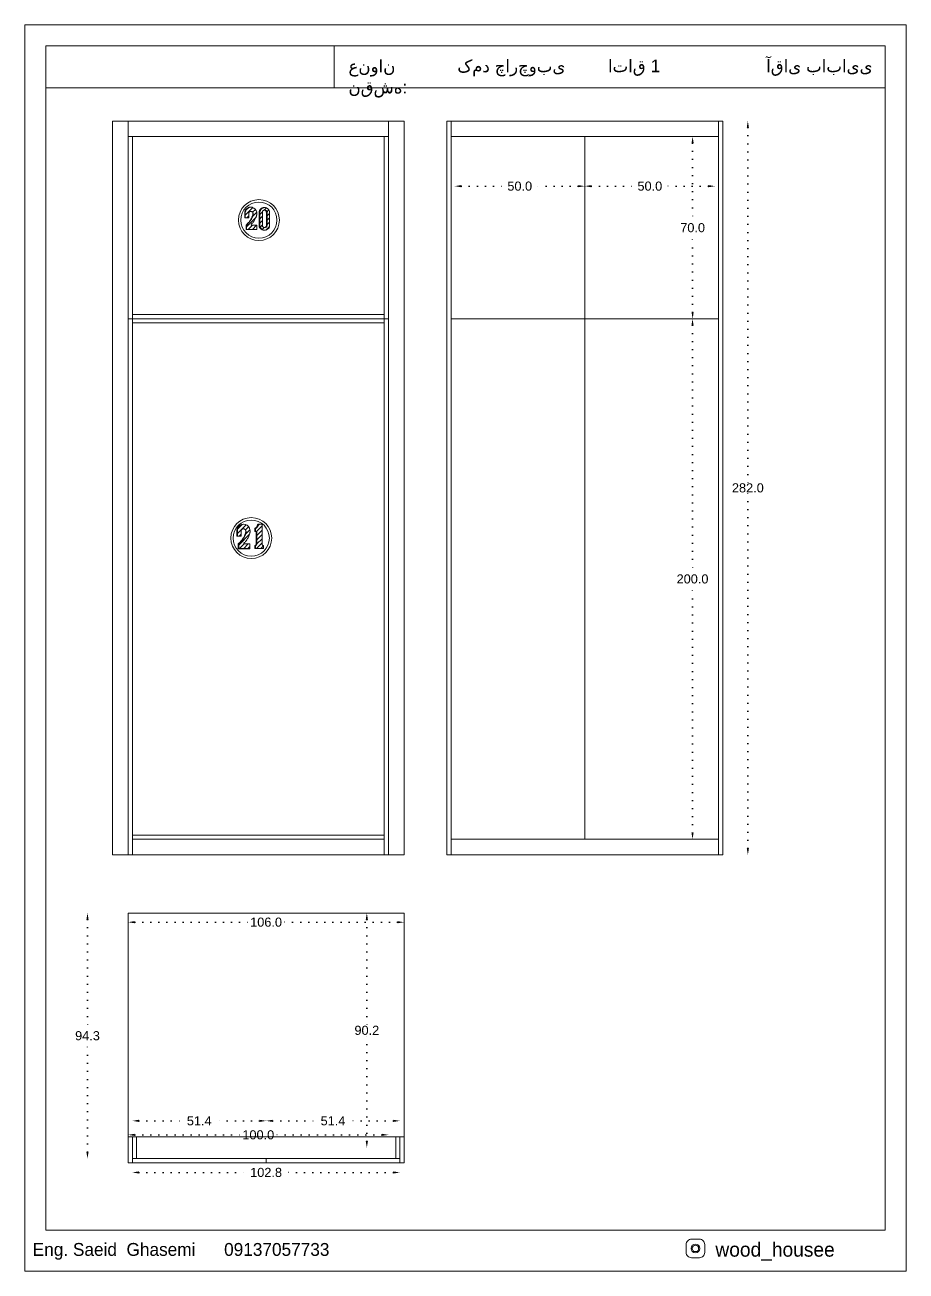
# Model space of a CAD drawing. Header units: inches. Extents: x 9 to 4094, y 4 to 1401.
# Drawn here: x 1663.2 to 2001.9, y 101.5 to 580.4 of the extents above; entities that cross this region are included whole.
import ezdxf

# ---------------------------------------------------------------- set-up
doc = ezdxf.new("R2010")
doc.units = ezdxf.units.IN
doc.header["$MEASUREMENT"] = 0
doc.linetypes.add('ACAD_ISO07W100', pattern=[3, 0, -3])
doc.styles.get("Standard").update_dxf_attribs({"font": 'arial.ttf'})
doc.dimstyles.get("Standard").update_dxf_attribs({"dimtxt": 3.5, "dimasz": 2.5, "dimexe": 0.18, "dimexo": 0.0625, "dimgap": 0.09, "dimtad": 0, "dimtih": 1, "dimtoh": 1, "dimdec": 1, "dimzin": 0, "dimdsep": 46, "dimtxsty": 'Standard', "dimcen": 0.09, "dimse1": 1, "dimse2": 1, "dimadec": 0, "dimazin": 0, "dimtfac": 1, "dimtdec": 1, "dimtix": 1, "dimtofl": 0, "dimtmove": 0, "dimatfit": 3, "dimfxl": 1, "dimtolj": 1, "dimtzin": 0, "dimarcsym": 0})
pattern_1 = [(45, (1090.7574, 956.2558), (-0.8148213, 0.8148213), [])]

# ---------------------------------------------------------------- blocks, each defined once
blk = doc.blocks.new('*D38')
at = {"color": 0, "linetype": 'ACAD_ISO07W100', "lineweight": -2, "transparency": 16777216}
for p, q in [((1705.41, 235.57), (1750.09, 235.57)), ((1806.41, 235.57), (1761.74, 235.57))]:
    blk.add_line(p, q, dxfattribs=at)
at = {"color": 0, "transparency": 16777216}
for points in [[(1705.41, 235.99), (1705.41, 235.15), (1702.91, 235.57)], [(1806.41, 235.99), (1806.41, 235.15), (1808.91, 235.57)]]:
    blk.add_solid(points, dxfattribs=at)
at = {"layer": 'Defpoints', "color": 0, "transparency": 16777216}
for p in [(1702.91, 239.07), (1808.91, 239.07), (1808.91, 235.57)]:
    blk.add_point(p, dxfattribs=at)
at = {"color": 0, "lineweight": 20, "transparency": 16777216, "insert": (1755.91, 235.57), "char_height": 3.5, "attachment_point": 5}
blk.add_mtext('\\A1;106.0', dxfattribs=at)
blk = doc.blocks.new('*D39')
at = {"color": 0, "linetype": 'ACAD_ISO07W100', "lineweight": -2, "transparency": 16777216}
for p, q in [((1687.27, 236.57), (1687.27, 193.8)), ((1687.27, 147.27), (1687.27, 190.05))]:
    blk.add_line(p, q, dxfattribs=at)
at = {"color": 0, "transparency": 16777216}
for points in [[(1686.85, 236.57), (1687.69, 236.57), (1687.27, 239.07)], [(1686.85, 147.27), (1687.69, 147.27), (1687.27, 144.77)]]:
    blk.add_solid(points, dxfattribs=at)
at = {"layer": 'Defpoints', "color": 0, "transparency": 16777216}
for p in [(1687.27, 239.07), (1702.91, 239.07), (1702.91, 144.77)]:
    blk.add_point(p, dxfattribs=at)
at = {"color": 0, "lineweight": 20, "transparency": 16777216, "insert": (1687.27, 191.92), "char_height": 3.5, "attachment_point": 5}
blk.add_mtext('\\A1;94.3', dxfattribs=at)
blk = doc.blocks.new('*D40')
at = {"color": 0, "linetype": 'ACAD_ISO07W100', "lineweight": -2, "transparency": 16777216}
for p, q in [((1705.41, 153.84), (1747.09, 153.84)), ((1800.41, 153.84), (1758.74, 153.84))]:
    blk.add_line(p, q, dxfattribs=at)
at = {"color": 0, "transparency": 16777216}
for points in [[(1705.41, 154.26), (1705.41, 153.43), (1702.91, 153.84)], [(1800.41, 154.26), (1800.41, 153.43), (1802.91, 153.84)]]:
    blk.add_solid(points, dxfattribs=at)
at = {"layer": 'Defpoints', "color": 0, "transparency": 16777216}
for p in [(1702.91, 153.84), (1702.91, 144.77), (1802.91, 143.07)]:
    blk.add_point(p, dxfattribs=at)
at = {"color": 0, "lineweight": 20, "transparency": 16777216, "insert": (1752.91, 153.84), "char_height": 3.5, "attachment_point": 5}
blk.add_mtext('\\A1;100.0', dxfattribs=at)
blk = doc.blocks.new('*D43')
at = {"color": 0, "linetype": 'ACAD_ISO07W100', "lineweight": -2, "transparency": 16777216}
for p, q in [((1794.62, 236.57), (1794.62, 195.88)), ((1794.62, 151.42), (1794.62, 192.12))]:
    blk.add_line(p, q, dxfattribs=at)
at = {"color": 0, "transparency": 16777216}
for points in [[(1794.2, 236.57), (1795.04, 236.57), (1794.62, 239.07)], [(1794.2, 151.42), (1795.04, 151.42), (1794.62, 148.92)]]:
    blk.add_solid(points, dxfattribs=at)
at = {"layer": 'Defpoints', "color": 0, "transparency": 16777216}
for p in [(1808.91, 239.07), (1794.62, 148.92), (1805.71, 148.92)]:
    blk.add_point(p, dxfattribs=at)
at = {"color": 0, "lineweight": 20, "transparency": 16777216, "insert": (1794.62, 194), "char_height": 3.5, "attachment_point": 5}
blk.add_mtext('\\A1;90.2', dxfattribs=at)
blk = doc.blocks.new('*D45')
at = {"color": 0, "linetype": 'ACAD_ISO07W100', "lineweight": -2, "transparency": 16777216}
for p, q in [((1830.89, 518.45), (1848.76, 518.45)), ((1875.89, 518.45), (1858.02, 518.45))]:
    blk.add_line(p, q, dxfattribs=at)
at = {"color": 0, "transparency": 16777216}
for points in [[(1830.89, 518.86), (1830.89, 518.03), (1828.39, 518.45)], [(1875.89, 518.86), (1875.89, 518.03), (1878.39, 518.45)]]:
    blk.add_solid(points, dxfattribs=at)
at = {"layer": 'Defpoints', "color": 0, "transparency": 16777216}
for p in [(1828.39, 543.48), (1878.39, 537.48), (1878.39, 518.45)]:
    blk.add_point(p, dxfattribs=at)
at = {"color": 0, "lineweight": 20, "transparency": 16777216, "insert": (1853.39, 518.45), "char_height": 3.5, "attachment_point": 5}
blk.add_mtext('\\A1;50.0', dxfattribs=at)
blk = doc.blocks.new('*D46')
at = {"color": 0, "linetype": 'ACAD_ISO07W100', "lineweight": -2, "transparency": 16777216}
for p, q in [((1880.89, 518.45), (1898.76, 518.45)), ((1925.89, 518.45), (1908.02, 518.45))]:
    blk.add_line(p, q, dxfattribs=at)
at = {"color": 0, "transparency": 16777216}
for points in [[(1880.89, 518.86), (1880.89, 518.03), (1878.39, 518.45)], [(1925.89, 518.86), (1925.89, 518.03), (1928.39, 518.45)]]:
    blk.add_solid(points, dxfattribs=at)
at = {"layer": 'Defpoints', "color": 0, "transparency": 16777216}
for p in [(1928.39, 543.48), (1878.39, 537.48), (1928.39, 518.45)]:
    blk.add_point(p, dxfattribs=at)
at = {"color": 0, "lineweight": 20, "transparency": 16777216, "insert": (1903.39, 518.45), "char_height": 3.5, "attachment_point": 5}
blk.add_mtext('\\A1;50.0', dxfattribs=at)
blk = doc.blocks.new('*D47')
at = {"color": 0, "linetype": 'ACAD_ISO07W100', "lineweight": -2, "transparency": 16777216}
for p, q in [((1919.79, 464.98), (1919.79, 369.36)), ((1919.79, 269.98), (1919.79, 365.61))]:
    blk.add_line(p, q, dxfattribs=at)
at = {"color": 0, "transparency": 16777216}
for points in [[(1919.37, 464.98), (1920.21, 464.98), (1919.79, 467.48)], [(1919.37, 269.98), (1920.21, 269.98), (1919.79, 267.48)]]:
    blk.add_solid(points, dxfattribs=at)
at = {"layer": 'Defpoints', "color": 0, "transparency": 16777216}
for p in [(1928.39, 467.48), (1919.79, 267.48), (1928.39, 267.48)]:
    blk.add_point(p, dxfattribs=at)
at = {"color": 0, "lineweight": 20, "transparency": 16777216, "insert": (1919.79, 367.48), "char_height": 3.5, "attachment_point": 5}
blk.add_mtext('\\A1;200.0', dxfattribs=at)
blk = doc.blocks.new('*D53')
at = {"color": 0, "linetype": 'ACAD_ISO07W100', "lineweight": -2, "transparency": 16777216}
for p, q in [((1707.01, 139.39), (1750.08, 139.39)), ((1804.81, 139.39), (1761.75, 139.39))]:
    blk.add_line(p, q, dxfattribs=at)
at = {"color": 0, "transparency": 16777216}
for points in [[(1707.01, 139.8), (1707.01, 138.97), (1704.51, 139.39)], [(1804.81, 139.8), (1804.81, 138.97), (1807.31, 139.39)]]:
    blk.add_solid(points, dxfattribs=at)
at = {"layer": 'Defpoints', "color": 0, "transparency": 16777216}
for p in [(1704.51, 143.07), (1807.31, 143.07), (1807.31, 139.39)]:
    blk.add_point(p, dxfattribs=at)
at = {"color": 0, "lineweight": 20, "transparency": 16777216, "insert": (1755.91, 139.39), "char_height": 3.5, "attachment_point": 5}
blk.add_mtext('\\A1;102.8', dxfattribs=at)
blk = doc.blocks.new('*D54')
at = {"color": 0, "linetype": 'ACAD_ISO07W100', "lineweight": -2, "transparency": 16777216}
for p, q in [((1707.01, 159.22), (1725.58, 159.22)), ((1753.41, 159.22), (1734.84, 159.22))]:
    blk.add_line(p, q, dxfattribs=at)
at = {"color": 0, "transparency": 16777216}
for points in [[(1707.01, 159.64), (1707.01, 158.81), (1704.51, 159.22)], [(1753.41, 159.64), (1753.41, 158.81), (1755.91, 159.22)]]:
    blk.add_solid(points, dxfattribs=at)
at = {"layer": 'Defpoints', "color": 0, "transparency": 16777216}
for p in [(1755.91, 159.22), (1704.51, 153.07), (1755.91, 144.77)]:
    blk.add_point(p, dxfattribs=at)
at = {"color": 0, "lineweight": 20, "transparency": 16777216, "insert": (1730.21, 159.22), "char_height": 3.5, "attachment_point": 5}
blk.add_mtext('\\A1;51.4', dxfattribs=at)
blk = doc.blocks.new('*D55')
at = {"color": 0, "linetype": 'ACAD_ISO07W100', "lineweight": -2, "transparency": 16777216}
for p, q in [((1758.41, 159.22), (1776.98, 159.22)), ((1804.81, 159.22), (1786.24, 159.22))]:
    blk.add_line(p, q, dxfattribs=at)
at = {"color": 0, "transparency": 16777216}
for points in [[(1758.41, 159.64), (1758.41, 158.81), (1755.91, 159.22)], [(1804.81, 159.64), (1804.81, 158.81), (1807.31, 159.22)]]:
    blk.add_solid(points, dxfattribs=at)
at = {"layer": 'Defpoints', "color": 0, "transparency": 16777216}
for p in [(1807.31, 159.22), (1807.31, 153.07), (1755.91, 144.77)]:
    blk.add_point(p, dxfattribs=at)
at = {"color": 0, "lineweight": 20, "transparency": 16777216, "insert": (1781.61, 159.22), "char_height": 3.5, "attachment_point": 5}
blk.add_mtext('\\A1;51.4', dxfattribs=at)
blk = doc.blocks.new('*D57')
at = {"color": 0, "linetype": 'ACAD_ISO07W100', "lineweight": -2, "transparency": 16777216}
for p, q in [((1941.05, 540.98), (1941.05, 404.36)), ((1941.05, 263.98), (1941.05, 400.61))]:
    blk.add_line(p, q, dxfattribs=at)
at = {"color": 0, "transparency": 16777216}
for points in [[(1940.64, 540.98), (1941.47, 540.98), (1941.05, 543.48)], [(1940.64, 263.98), (1941.47, 263.98), (1941.05, 261.48)]]:
    blk.add_solid(points, dxfattribs=at)
at = {"layer": 'Defpoints', "color": 0, "transparency": 16777216}
for p in [(1931.39, 543.48), (1941.05, 543.48), (1931.39, 261.48)]:
    blk.add_point(p, dxfattribs=at)
at = {"color": 0, "lineweight": 20, "transparency": 16777216, "insert": (1941.05, 402.48), "char_height": 3.5, "attachment_point": 5}
blk.add_mtext('\\A1;282.0', dxfattribs=at)
blk = doc.blocks.new('*D93')
at = {"color": 0, "linetype": 'ACAD_ISO07W100', "lineweight": -2, "transparency": 16777216}
for p, q in [((1919.83, 534.98), (1919.83, 504.36)), ((1919.83, 469.98), (1919.83, 500.61))]:
    blk.add_line(p, q, dxfattribs=at)
at = {"color": 0, "transparency": 16777216}
for points in [[(1919.41, 534.98), (1920.24, 534.98), (1919.83, 537.48)], [(1919.41, 469.98), (1920.24, 469.98), (1919.83, 467.48)]]:
    blk.add_solid(points, dxfattribs=at)
at = {"layer": 'Defpoints', "color": 0, "transparency": 16777216}
for p in [(1919.83, 537.48), (1929.79, 537.48), (1929.79, 467.48)]:
    blk.add_point(p, dxfattribs=at)
at = {"color": 0, "lineweight": 20, "transparency": 16777216, "insert": (1919.83, 502.48), "char_height": 3.5, "attachment_point": 5}
blk.add_mtext('\\A1;70.0', dxfattribs=at)

msp = doc.modelspace()

# ---------------------------------------------------------------- hatches: boundary and pattern name
at = {"lineweight": 20}
h = msp.add_hatch(dxfattribs=at)
h.set_pattern_fill('ANSI31', color=256, scale=9.218651)
h.set_pattern_definition([(45, (1076.299, 1077.4517), (-0.8148213, 0.8148213), [])])
h.paths.add_polyline_path([(1752.29, 503.49), (1750.14, 503.49), (1750.14, 503.74), (1750.36, 503.95), (1750.57, 504.17), (1750.77, 504.39), (1750.97, 504.63), (1751.15, 504.87), (1751.32, 505.12), (1751.48, 505.38), (1751.63, 505.64), (1751.77, 505.91), (1751.9, 506.19), (1752.02, 506.47), (1752.06, 506.58), (1752.13, 506.75), (1752.18, 506.93), (1752.23, 507.11), (1752.27, 507.29), (1752.3, 507.48), (1752.32, 507.67), (1752.33, 507.85), (1752.33, 508.04), (1752.31, 508.23), (1752.29, 508.42), (1752.11, 509.05), (1751.76, 509.61), (1751.26, 510.04), (1750.72, 510.29), (1750.16, 510.37), (1749.51, 510.28), (1748.92, 510.01), (1748.43, 509.58), (1748.08, 509.02), (1747.9, 508.39), (1747.9, 507.74), (1747.9, 506.24), (1749.25, 506.24), (1749.25, 508.21), (1749.38, 508.45), (1749.55, 508.62), (1749.77, 508.73), (1750.01, 508.77), (1750.16, 508.74), (1750.25, 508.73), (1750.25, 508.73), (1750.4, 508.71), (1750.61, 508.6), (1750.79, 508.43), (1750.9, 508.22), (1750.94, 507.98), (1750.94, 507.83), (1750.94, 507.67), (1750.92, 507.52), (1750.9, 507.37), (1750.87, 507.22), (1750.83, 507.07), (1750.79, 506.93), (1750.74, 506.78), (1750.68, 506.64), (1750.62, 506.5), (1750.55, 506.34), (1750.4, 506.05), (1750.24, 505.77), (1750.07, 505.49), (1749.89, 505.21), (1749.71, 504.95), (1749.51, 504.69), (1749.3, 504.44), (1749.08, 504.19), (1748.86, 503.96), (1748.62, 503.73), (1748.38, 503.51), (1748.38, 501.85), (1752.29, 501.85)])
h = msp.add_hatch(dxfattribs=at)
h.set_pattern_fill('ANSI31', color=256, scale=9.393641)
h.set_pattern_definition([(45, (1062.0175, 1088.0686), (-0.8302884, 0.8302884), [])])
h.paths.add_polyline_path([(1753.54, 508.69), (1753.54, 502.9), (1753.73, 502.52), (1753.99, 502.19), (1754.31, 501.91), (1754.68, 501.71), (1755.08, 501.58), (1755.51, 501.54), (1755.74, 501.56), (1756.07, 501.67), (1756.44, 501.87), (1756.77, 502.15), (1757.03, 502.49), (1757.22, 502.87), (1757.22, 508.72), (1757.06, 509.14), (1756.82, 509.52), (1756.49, 509.83), (1756.11, 510.07), (1755.73, 510.2), (1755.51, 510.22), (1755.06, 510.18), (1754.64, 510.03), (1754.26, 509.8), (1753.94, 509.48), (1753.7, 509.11)])
h.paths.add_polyline_path([(1756, 502.93), (1755.35, 502.44), (1754.54, 502.77), (1754.47, 503.3), (1754.47, 508.8), (1755.12, 509.3), (1755.42, 509.18), (1755.76, 509.14), (1756, 508.57)], flags=16)
h = msp.add_hatch(dxfattribs=at)
h.set_pattern_fill('ANSI31', color=256, scale=9.218651)
h.set_pattern_definition(pattern_1)
h.paths.add_polyline_path([(1749.7, 380.94), (1747.34, 380.94), (1747.34, 381.22), (1747.58, 381.45), (1747.81, 381.69), (1748.03, 381.94), (1748.25, 382.2), (1748.45, 382.46), (1748.63, 382.74), (1748.81, 383.02), (1748.98, 383.31), (1749.13, 383.6), (1749.27, 383.9), (1749.4, 384.21), (1749.44, 384.33), (1749.52, 384.52), (1749.58, 384.72), (1749.63, 384.92), (1749.67, 385.12), (1749.7, 385.32), (1749.73, 385.53), (1749.74, 385.73), (1749.73, 385.94), (1749.72, 386.14), (1749.7, 386.35), (1749.5, 387.04), (1749.12, 387.65), (1748.57, 388.13), (1747.98, 388.4), (1747.36, 388.49), (1746.65, 388.39), (1746, 388.09), (1745.46, 387.62), (1745.08, 387.01), (1744.88, 386.32), (1744.89, 385.61), (1744.89, 383.96), (1746.36, 383.96), (1746.36, 386.13), (1746.5, 386.39), (1746.69, 386.57), (1746.93, 386.69), (1747.2, 386.73), (1747.36, 386.71), (1747.46, 386.69), (1747.46, 386.69), (1747.62, 386.67), (1747.86, 386.55), (1748.05, 386.36), (1748.17, 386.13), (1748.22, 385.87), (1748.22, 385.7), (1748.21, 385.53), (1748.2, 385.37), (1748.17, 385.2), (1748.14, 385.04), (1748.1, 384.88), (1748.05, 384.71), (1748, 384.56), (1747.93, 384.4), (1747.86, 384.25), (1747.78, 384.08), (1747.62, 383.76), (1747.45, 383.44), (1747.27, 383.14), (1747.07, 382.84), (1746.86, 382.54), (1746.65, 382.26), (1746.42, 381.98), (1746.18, 381.72), (1745.93, 381.46), (1745.67, 381.21), (1745.41, 380.97), (1745.41, 379.15), (1749.7, 379.15)])
h = msp.add_hatch(dxfattribs=at)
h.set_pattern_fill('ANSI31', color=256, scale=9.218651)
h.set_pattern_definition(pattern_1)
h.paths.add_polyline_path([(1754.77, 380.3), (1754.7, 380.33), (1754.64, 380.37), (1754.58, 380.42), (1754.52, 380.47), (1754.48, 380.54), (1754.44, 380.6), (1754.41, 380.67), (1754.38, 380.75), (1754.37, 380.82), (1754.37, 380.9), (1754.37, 388.54), (1752.93, 388.54), (1752.91, 388.36), (1752.88, 388.18), (1752.82, 388.01), (1752.76, 387.85), (1752.68, 387.68), (1752.58, 387.53), (1752.47, 387.39), (1752.36, 387.25), (1752.22, 387.13), (1752.08, 387.02), (1751.93, 386.92), (1751.78, 386.83), (1751.78, 385.75), (1752.09, 385.75), (1752.33, 385.73), (1752.33, 380.93), (1752.32, 380.86), (1752.3, 380.78), (1752.27, 380.71), (1752.24, 380.64), (1752.2, 380.58), (1752.15, 380.52), (1752.1, 380.47), (1752.05, 380.42), (1751.98, 380.38), (1751.92, 380.34), (1751.85, 380.31), (1751.78, 380.29), (1751.78, 379.19), (1754.92, 379.19), (1754.92, 380.26), (1754.85, 380.27)])

# ---------------------------------------------------------------- linework, layer by layer
for p, q in [((1696.91, 543.48), (1808.91, 543.48)), ((1696.91, 543.48), (1696.91, 261.48)), ((1702.91, 543.48), (1702.91, 261.48)), ((1802.91, 261.48), (1802.91, 543.48)), ((1808.91, 261.48), (1808.91, 543.48)), ((1825.39, 543.48), (1931.39, 543.48)), ((1825.39, 543.48), (1825.39, 261.48)), ((1826.99, 543.48), (1826.99, 261.48)), ((1929.79, 543.48), (1929.79, 261.48)), ((1931.39, 543.48), (1931.39, 261.48)), ((1702.91, 537.48), (1802.91, 537.48)), ((1704.51, 537.48), (1704.51, 261.48)), ((1801.31, 261.48), (1801.31, 537.48)), ((1826.99, 537.48), (1929.79, 537.48)), ((1878.39, 537.48), (1878.39, 267.48)), ((1702.91, 467.48), (1802.91, 467.48)), ((1704.51, 469.08), (1801.31, 469.08)), ((1704.51, 465.88), (1801.31, 465.88)), ((1826.99, 467.48), (1929.79, 467.48)), ((1751.78, 386.83), (1751.78, 385.75)), ((1751.78, 379.19), (1754.92, 379.19)), ((1704.51, 269.08), (1801.31, 269.08)), ((1704.51, 267.48), (1801.31, 267.48)), ((1826.99, 267.48), (1929.79, 267.48)), ((1696.91, 261.48), (1808.91, 261.48)), ((1825.39, 261.48), (1931.39, 261.48)), ((1702.91, 144.77), (1702.91, 239.07)), ((1702.91, 239.07), (1808.91, 239.07)), ((1808.91, 239.07), (1808.91, 143.07)), ((1702.91, 153.07), (1808.91, 153.07)), ((1704.51, 143.07), (1704.51, 153.07)), ((1706.11, 144.77), (1706.11, 153.07)), ((1805.71, 153.07), (1805.71, 144.77)), ((1807.31, 153.07), (1807.31, 143.07)), ((1702.91, 144.77), (1702.91, 143.07)), ((1704.51, 144.77), (1807.31, 144.77)), ((1755.91, 144.77), (1755.91, 143.07)), ((1702.91, 143.07), (1808.91, 143.07))]:
    msp.add_line(p, q, dxfattribs=at)
for points in [[(1663.22, 580.42), (1663.22, 101.49), (2001.86, 101.49), (2001.86, 580.42)], [(1671.29, 572.35), (1671.29, 117.26), (1993.8, 117.26), (1993.8, 572.35)], [(1782.03, 572.35), (1671.29, 572.35), (1671.29, 556.23), (1782.03, 556.23)], [(1782.03, 556.23), (1993.8, 556.23), (1993.8, 572.35), (1782.03, 572.35)], [(1756.77, 502.15), (1756.44, 501.87), (1756.07, 501.67), (1755.74, 501.56), (1755.66, 501.54), (1755.23, 501.49), (1754.81, 501.54), (1754.4, 501.67), (1754.03, 501.87), (1753.7, 502.15), (1753.44, 502.49), (1753.25, 502.87), (1753.25, 508.72), (1753.41, 509.14), (1753.65, 509.52), (1753.98, 509.83), (1754.36, 510.07), (1754.79, 510.22), (1755.23, 510.27), (1755.68, 510.22), (1755.73, 510.2), (1756.11, 510.07), (1756.49, 509.83), (1756.82, 509.52), (1757.06, 509.14), (1757.22, 508.72), (1757.22, 502.87), (1757.03, 502.49)]]:
    msp.add_lwpolyline(points, close=True, dxfattribs=at)
for points in [[(1747.73, 506.24), (1747.73, 507.76), (1747.72, 508.42), (1747.91, 509.05), (1748.26, 509.61), (1748.76, 510.04), (1749.36, 510.32), (1750.01, 510.41), (1750.66, 510.32), (1750.72, 510.29), (1751.26, 510.04), (1751.76, 509.61), (1752.11, 509.05), (1752.29, 508.42), (1752.31, 508.23), (1752.33, 508.04), (1752.33, 507.85), (1752.32, 507.67), (1752.3, 507.48), (1752.27, 507.29), (1752.23, 507.11), (1752.18, 506.93), (1752.13, 506.75), (1752.06, 506.58), (1752.02, 506.47), (1751.9, 506.19), (1751.77, 505.91), (1751.63, 505.64), (1751.48, 505.38), (1751.32, 505.12), (1751.15, 504.87), (1750.97, 504.63), (1750.77, 504.39), (1750.57, 504.17), (1750.36, 503.95), (1750.14, 503.74), (1750.14, 503.49), (1752.29, 503.49), (1752.29, 501.85), (1752.29, 501.8), (1748.21, 501.8)], [(1747.73, 506.24), (1747.9, 506.24), (1749.25, 506.24), (1749.25, 508.17), (1749.26, 508.24), (1749.38, 508.45), (1749.55, 508.62), (1749.77, 508.73), (1750.01, 508.77), (1750.16, 508.74), (1750.25, 508.73), (1750.25, 508.73)], [(1747.9, 506.24), (1747.9, 507.74), (1747.9, 508.39), (1748.08, 509.02), (1748.43, 509.58), (1748.92, 510.01), (1749.51, 510.28), (1750.16, 510.37), (1750.72, 510.29)], [(1750.64, 508.45), (1750.76, 508.24), (1750.8, 508), (1750.8, 507.84), (1750.79, 507.69), (1750.78, 507.54), (1750.76, 507.38), (1750.73, 507.23), (1750.69, 507.08), (1750.65, 506.93), (1750.6, 506.79), (1750.54, 506.65), (1750.47, 506.51), (1750.4, 506.35), (1750.25, 506.05), (1750.09, 505.76), (1749.92, 505.48), (1749.74, 505.2), (1749.55, 504.93), (1749.35, 504.67), (1749.14, 504.42), (1748.92, 504.17), (1748.69, 503.93), (1748.46, 503.71), (1748.21, 503.49), (1748.21, 501.8), (1748.38, 501.85), (1752.29, 501.85)], [(1750.64, 508.45), (1750.47, 508.62), (1750.25, 508.73), (1750.4, 508.71), (1750.61, 508.6), (1750.79, 508.43), (1750.9, 508.22), (1750.94, 507.98), (1750.94, 507.83), (1750.94, 507.67), (1750.92, 507.52), (1750.9, 507.37), (1750.87, 507.22), (1750.83, 507.07), (1750.79, 506.93), (1750.74, 506.78), (1750.68, 506.64), (1750.62, 506.5), (1750.55, 506.34), (1750.4, 506.05), (1750.24, 505.77), (1750.07, 505.49), (1749.89, 505.21), (1749.71, 504.95), (1749.51, 504.69), (1749.3, 504.44), (1749.08, 504.19), (1748.86, 503.96), (1748.62, 503.73), (1748.38, 503.51)], [(1755.74, 501.56), (1755.51, 501.54), (1755.08, 501.58), (1754.68, 501.71), (1754.31, 501.91), (1753.99, 502.19), (1753.73, 502.52), (1753.54, 502.9), (1753.54, 508.69), (1753.7, 509.11), (1753.94, 509.48), (1754.26, 509.8), (1754.64, 510.03), (1755.06, 510.18), (1755.51, 510.22), (1755.73, 510.2)], [(1755.51, 502.57), (1755.7, 502.6), (1755.88, 502.67), (1756.04, 502.79), (1756.16, 502.95), (1756.23, 503.13), (1756.26, 503.33), (1756.26, 508.41), (1756.23, 508.61), (1756.16, 508.79), (1756.04, 508.94), (1755.88, 509.06), (1755.7, 509.14), (1755.51, 509.17), (1755.23, 509.2), (1755.04, 509.17), (1754.85, 509.09), (1754.7, 508.97), (1754.57, 508.82), (1754.5, 508.63), (1754.47, 508.43), (1754.47, 503.3)], [(1754.47, 503.3), (1754.5, 503.1), (1754.57, 502.92), (1754.7, 502.76), (1754.85, 502.64), (1755.04, 502.57), (1755.23, 502.54), (1755.43, 502.57), (1755.62, 502.64), (1755.77, 502.76), (1755.89, 502.92), (1755.97, 503.1), (1756, 503.3), (1756, 508.43), (1755.97, 508.63), (1755.89, 508.82), (1755.77, 508.97), (1755.62, 509.09), (1755.43, 509.17), (1755.23, 509.2)], [(1748.21, 503.49), (1748.38, 503.51), (1748.38, 501.85)], [(1744.7, 383.96), (1744.7, 385.62), (1744.69, 386.35), (1744.89, 387.04), (1745.28, 387.65), (1745.82, 388.13), (1746.48, 388.43), (1747.2, 388.54), (1747.91, 388.43), (1747.98, 388.4), (1748.57, 388.13), (1749.12, 387.65), (1749.5, 387.04), (1749.7, 386.35), (1749.72, 386.14), (1749.73, 385.94), (1749.74, 385.73), (1749.73, 385.53), (1749.7, 385.32), (1749.67, 385.12), (1749.63, 384.92), (1749.58, 384.72), (1749.52, 384.52), (1749.44, 384.33), (1749.4, 384.21), (1749.27, 383.9), (1749.13, 383.6), (1748.98, 383.31), (1748.81, 383.02), (1748.63, 382.74), (1748.45, 382.46), (1748.25, 382.2), (1748.03, 381.94), (1747.81, 381.69), (1747.58, 381.45), (1747.34, 381.22), (1747.34, 380.94), (1749.7, 380.94), (1749.7, 379.15), (1749.7, 379.1), (1745.22, 379.1)], [(1744.89, 383.96), (1744.89, 385.61), (1744.88, 386.32), (1745.08, 387.01), (1745.46, 387.62), (1746, 388.09), (1746.65, 388.39), (1747.36, 388.49), (1747.98, 388.4)], [(1751.53, 379.15), (1754.92, 379.15), (1754.92, 379.19), (1754.92, 380.26), (1754.85, 380.27), (1754.77, 380.3), (1754.7, 380.33), (1754.64, 380.37), (1754.58, 380.42), (1754.52, 380.47), (1754.48, 380.54), (1754.44, 380.6), (1754.41, 380.67), (1754.38, 380.75), (1754.37, 380.82), (1754.37, 380.9), (1754.37, 388.54), (1754.37, 388.58), (1752.7, 388.58), (1752.68, 388.4), (1752.64, 388.23), (1752.59, 388.05), (1752.52, 387.88), (1752.44, 387.72), (1752.35, 387.57), (1752.24, 387.42), (1752.12, 387.29), (1751.99, 387.16), (1751.84, 387.05), (1751.69, 386.95), (1751.53, 386.86), (1751.53, 385.75), (1751.78, 385.75), (1752.09, 385.75), (1752.09, 380.9), (1752.08, 380.82), (1752.06, 380.75), (1752.03, 380.68), (1752, 380.61), (1751.96, 380.55), (1751.92, 380.49), (1751.86, 380.43), (1751.81, 380.38), (1751.74, 380.34), (1751.68, 380.31), (1751.61, 380.28), (1751.53, 380.26), (1751.53, 379.15), (1751.78, 379.19), (1751.78, 380.29), (1751.85, 380.31), (1751.92, 380.34), (1751.98, 380.38), (1752.05, 380.42), (1752.1, 380.47), (1752.15, 380.52), (1752.2, 380.58), (1752.24, 380.64), (1752.27, 380.71), (1752.3, 380.78), (1752.32, 380.86), (1752.33, 380.93), (1752.33, 385.73), (1752.09, 385.75)], [(1751.53, 386.86), (1751.78, 386.83), (1751.93, 386.92), (1752.08, 387.02), (1752.22, 387.13), (1752.36, 387.25), (1752.47, 387.39), (1752.58, 387.53), (1752.68, 387.68), (1752.76, 387.85), (1752.82, 388.01), (1752.88, 388.18), (1752.91, 388.36), (1752.93, 388.54)], [(1752.7, 388.58), (1752.93, 388.54), (1754.37, 388.54)], [(1744.7, 383.96), (1744.89, 383.96), (1746.36, 383.96), (1746.36, 386.08), (1746.38, 386.15), (1746.5, 386.39), (1746.69, 386.57), (1746.93, 386.69), (1747.2, 386.73), (1747.36, 386.71), (1747.46, 386.69), (1747.46, 386.69)], [(1747.89, 386.39), (1748.02, 386.15), (1748.06, 385.89), (1748.06, 385.72), (1748.06, 385.55), (1748.04, 385.38), (1748.02, 385.21), (1747.98, 385.05), (1747.94, 384.88), (1747.89, 384.72), (1747.84, 384.56), (1747.77, 384.41), (1747.7, 384.25), (1747.62, 384.08), (1747.46, 383.75), (1747.29, 383.44), (1747.1, 383.13), (1746.9, 382.83), (1746.69, 382.53), (1746.47, 382.24), (1746.24, 381.96), (1746, 381.69), (1745.75, 381.43), (1745.49, 381.18), (1745.22, 380.94), (1745.22, 379.1), (1745.41, 379.15), (1749.7, 379.15)], [(1747.89, 386.39), (1747.7, 386.57), (1747.46, 386.69), (1747.62, 386.67), (1747.86, 386.55), (1748.05, 386.36), (1748.17, 386.13), (1748.22, 385.87), (1748.22, 385.7), (1748.21, 385.53), (1748.2, 385.37), (1748.17, 385.2), (1748.14, 385.04), (1748.1, 384.88), (1748.05, 384.71), (1748, 384.56), (1747.93, 384.4), (1747.86, 384.25), (1747.78, 384.08), (1747.62, 383.76), (1747.45, 383.44), (1747.27, 383.14), (1747.07, 382.84), (1746.86, 382.54), (1746.65, 382.26), (1746.42, 381.98), (1746.18, 381.72), (1745.93, 381.46), (1745.67, 381.21), (1745.41, 380.97)], [(1745.22, 380.94), (1745.41, 380.97), (1745.41, 379.15)]]:
    msp.add_lwpolyline(points, dxfattribs=at)
msp.add_lwpolyline([(1919.35, 106.63), (1922.47, 106.63, 0.414214), (1924.47, 108.64), (1924.47, 111.75, 0.414214), (1922.47, 113.76), (1919.35, 113.76, 0.414214), (1917.35, 111.75), (1917.35, 108.64, 0.414214)], format="xyb", close=True, dxfattribs=at)
for centre, radius in [((1753.15, 505.42), 7.86), ((1753.15, 505.42), 6.94), ((1750.22, 383.19), 7.86), ((1750.22, 383.19), 6.94), ((1920.91, 110.2), 1.69), ((1920.91, 110.2), 1.24)]:
    msp.add_circle(centre, radius, dxfattribs=at)

# ---------------------------------------------------------------- texts
at = {"lineweight": 20, "attachment_point": 1}
for s, width, gutter_width, heights, insert, char_height in [('{\\fArial|b0|i0|c178|p34;عنوان نقشه}:', 35.8883, 219.29, [0], (1787.57, 567.02), 4.8377), ('کمد چارچوبی', 41.9321, 219.29, [0], (1829.4, 567.09), 4.8377), ('اتاق 1', 41.9321, 219.29, [0], (1887.29, 567.09), 4.838), ('آقای بابایی', 41.9321, 219.29, [0], (1948.08, 567.09), 4.8377), ('{\\fPlantagenet Cherokee|b0|i0|c0|p18;^IEng. Saeid  Ghasemi      09137057733}', 218.526, 24.44, [0], (1646.44, 112.28), 4.9473), ('{\\fPlantagenet Cherokee|b0|i0|c0|p18;wood_housee}', 1.0787, 27.2, [0.17], (1928.58, 112.53), 5.5071)]:
    msp.add_mtext_dynamic_manual_height_columns(s, width=width, gutter_width=gutter_width, heights=heights, dxfattribs=dict(at, insert=insert, char_height=char_height))

# ---------------------------------------------------------------- dimensions: what is measured, and where the dimension line sits
at = {"lineweight": 20}
for base, p1, p2, picture, middle in [((1878.39, 518.45), (1828.39, 543.48), (1878.39, 537.48), '*D45', (1853.39, 518.45)), ((1928.39, 518.45), (1878.39, 537.48), (1928.39, 543.48), '*D46', (1903.39, 518.45)), ((1755.91, 159.22), (1704.51, 153.07), (1755.91, 144.77), '*D54', (1730.21, 159.22)), ((1807.31, 159.22), (1755.91, 144.77), (1807.31, 153.07), '*D55', (1781.61, 159.22)), ((1702.91, 153.84), (1802.91, 143.07), (1702.91, 144.77), '*D40', (1752.91, 153.84)), ((1807.31, 139.39), (1704.51, 143.07), (1807.31, 143.07), '*D53', (1755.91, 139.39))]:
    dim = msp.add_linear_dim(base=base, p1=p1, p2=p2, dimstyle='Standard', dxfattribs=at)
    dim.commit()
    dim.dimension.update_dxf_attribs({"geometry": picture, "text_midpoint": middle})
for base, p1, p2, angle, picture, middle in [((1941.05, 543.48), (1931.39, 261.48), (1931.39, 543.48), 270, '*D57', (1941.05, 402.48)), ((1919.83, 537.48), (1929.79, 467.48), (1929.79, 537.48), 90, '*D93', (1919.83, 502.48)), ((1919.79, 267.48), (1928.39, 467.48), (1928.39, 267.48), 90, '*D47', (1919.79, 367.48)), ((1687.27, 239.07), (1702.91, 144.77), (1702.91, 239.07), 270, '*D39', (1687.27, 191.92)), ((1794.62092063, 148.92464754), (1808.91159956, 239.07464754), (1805.71159956, 148.92464754), 90, '*D43', (1794.62092063, 193.99964754))]:
    dim = msp.add_linear_dim(base=base, p1=p1, p2=p2, angle=angle, dimstyle='Standard', dxfattribs=at)
    dim.commit()
    dim.dimension.update_dxf_attribs({"geometry": picture, "text_midpoint": middle})
dim = msp.add_linear_dim(base=(1808.91, 235.57), p1=(1702.91, 239.07), p2=(1808.91, 239.07), dimstyle='Standard', dxfattribs=at)
dim.commit()
dim.dimension.update_dxf_attribs({"geometry": '*D38', "text_midpoint": (1755.91, 235.57), "dimtype": 160})

doc.saveas('drawing.dxf')
